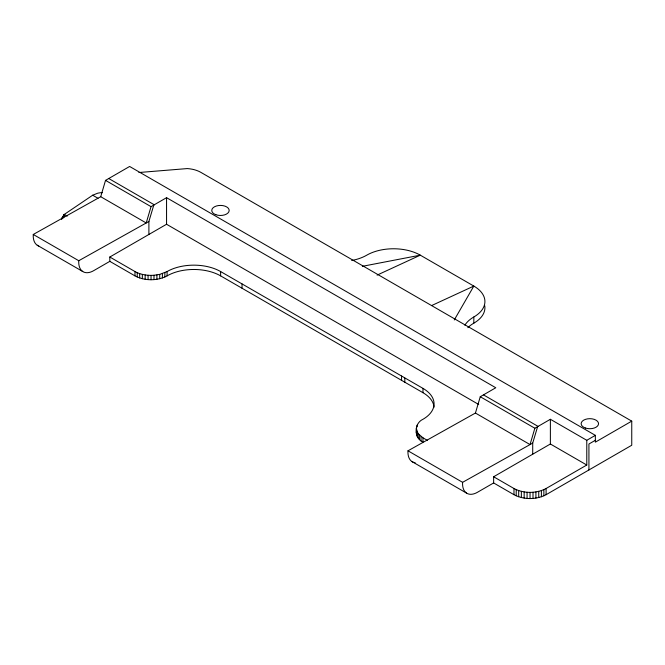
<?xml version="1.0" encoding="UTF-8"?>
<svg xmlns="http://www.w3.org/2000/svg" width="665" height="665" viewBox="0 0 665 665"><rect width="100%" height="100%" fill="white"/><g stroke="black" fill="none" stroke-linecap="round" stroke-linejoin="round"><path stroke-width="1" d="M434.029 407.204A37.855 21.854 0 0 0 422.973 392.699L220.622 275.875A37.855 21.854 0 0 0 167.098 275.875C157.281 281.029 144.787 281.029 134.978 275.875L134.978 271.544L109.816 257.022L109.816 261.353L93.757 270.622A21.114 12.186 -60 0 1 78.769 260.73L33.267 234.462L100.714 196.707L105.535 180.373L129.625 166.466L595.35 435.351L595.35 442.15L631.75 421.136L631.75 445.242L546.098 494.694C536.289 499.847 523.796 499.847 513.979 494.694L493.638 482.948L477.578 492.216A21.114 12.186 -60 0 1 462.591 482.333L407.986 450.804L475.433 413.048L480.255 396.722L495.782 387.753L166.558 197.68L151.038 206.649L146.217 222.975L100.714 196.707M137.206 277.006L137.206 272.683L134.978 271.544M139.675 277.962L139.675 273.631L137.206 272.683M142.343 278.718L142.343 274.387L139.675 273.631M145.153 279.267L145.153 274.944L142.343 274.387M148.071 279.599L148.071 275.277L145.153 274.944M148.894 234.462L148.894 221.478L153.798 205.044M151.038 279.716L151.038 275.385L148.071 275.277M153.997 279.599L153.997 275.277L159.725 274.387L167.098 271.553A37.855 21.854 0 0 1 220.622 271.553L422.973 388.377L422.973 392.699M156.915 279.267L156.915 274.944M159.725 278.718L159.725 274.387M162.393 277.962L162.393 273.631M164.862 277.006L164.862 272.683M109.816 257.022L166.558 224.263L166.558 197.68M416.323 428.551L418.052 433.572L422.973 437.828L422.973 442.15C413.829 438.094 413.829 423.339 422.973 419.283A37.855 21.854 0 0 0 422.973 388.377M416.323 432.882L416.514 431.169M63.757 217.33L64.314 214.413L92.684 195.211L97.597 193.241A15.137 8.745 0 0 1 102.418 192.592M595.35 435.351L586.779 440.296L550.379 419.283L534.86 428.243L530.038 444.577L475.433 413.048M532.715 454.203L532.715 443.081L537.619 426.647M62.884 218.253L64.314 214.413L67.231 216.092M61.654 219.392L64.314 214.413L61.513 218.727M454.27 319.956L473.829 286.075L420.297 255.169A37.855 21.854 0 0 0 366.764 255.169A37.855 21.854 0 0 1 351.685 260.505M61.903 218.344L64.314 214.413M493.638 482.948L493.638 476.763L550.379 444.004L586.779 465.026L586.779 440.296M595.35 440.296L588.924 444.004L588.924 469.964M493.638 476.763L513.979 488.509C523.796 493.671 536.289 493.671 546.098 488.509L586.779 465.026M78.769 260.73L148.894 221.478M462.591 482.333L532.715 443.081M377.097 275.119L420.297 255.169L362.367 266.316M431.568 305.592L473.829 286.075A37.855 21.854 0 0 1 473.829 316.981L473.829 323.165A37.855 21.854 0 0 0 467.819 327.687M138.894 172.518L187.297 168.578A22.71 13.109 0 0 1 200.822 172.343L631.75 421.136M151.038 275.385L153.997 275.277M108.744 178.519L154.247 204.787M483.463 394.869L538.068 426.39M105.535 180.373L151.038 206.649M480.255 396.722L534.86 428.243M166.558 224.263L478.692 404.47M92.684 195.211L98.038 198.303M422.973 437.828L427.437 440.396M109.816 261.353L134.978 275.875M37.24 245.235L82.743 271.503M411.959 461.577L466.564 493.106M550.379 419.283L550.379 444.004M546.098 488.509L546.098 494.694M543.862 489.639L543.862 495.824M541.393 490.595L541.393 496.78M538.733 491.352L538.733 497.536M535.915 491.909L535.915 498.085M533.006 492.241L533.006 498.418M530.038 492.349L530.038 498.534M527.079 492.241L527.079 498.418M524.161 491.909L524.161 498.085M521.352 491.352L521.352 497.536M518.683 490.595L518.683 496.78M516.215 489.639L516.215 495.824M513.979 488.509L513.979 494.694M421.02 436.531L421.02 440.862M419.366 435.11L419.366 439.432M418.052 433.572L418.052 437.894M417.096 425.159L417.096 426.888M417.096 431.942L417.096 436.273M416.514 426.839L416.514 434.594M404.827 378.161L404.827 382.491M401.56 376.016L401.56 380.338M242.035 283.913L242.035 288.236M220.622 271.553L220.622 275.875M167.098 271.553L167.098 275.875M484.777 305.809A37.855 21.854 0 0 1 473.829 323.165M464.868 325.218A37.855 21.854 0 0 1 473.829 316.981M415.143 462.724A21.114 12.186 -60 0 1 407.986 450.804M38.736 245.984A21.114 12.186 -60 0 1 33.267 234.462M215.859 214.712A8.703 5.029 0 0 0 229.167 210.614A8.703 5.029 0 0 0 216.366 206.009A8.703 5.029 0 0 0 215.859 214.712M585.483 428.052A8.703 5.029 0 0 0 598.542 423.696A8.703 5.029 0 0 0 585.483 419.349A8.703 5.029 0 0 0 585.483 428.052"/></g></svg>
